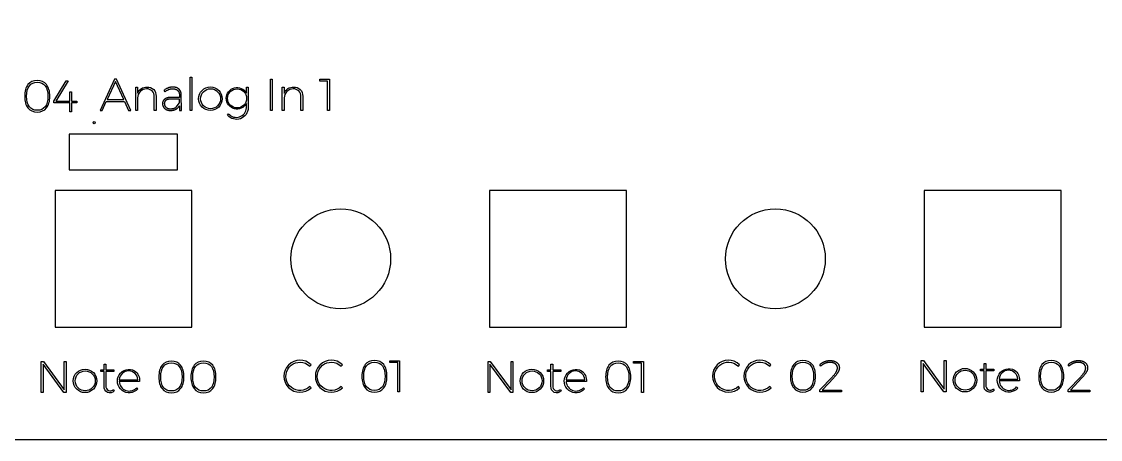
# Model space of a CAD drawing. Header units: millimetres. Extents: x -1043 to -744, y -1370 to -1206.
# Drawn here: x -939.7 to -864, y -1370.3 to -1341.1 of the extents above; entities that cross this region are included whole.
import ezdxf

# ---------------------------------------------------------------- set-up
doc = ezdxf.new("R2010")
doc.units = ezdxf.units.MM
doc.header["$MEASUREMENT"] = 0
doc.layers.add('Electronics$CUT3', color=178, linetype='Continuous', true_color=0x000000)
doc.layers.add('Electronics$ENGRAVE1', color=5, linetype='Continuous', true_color=0x0000ff)

msp = doc.modelspace()

# ---------------------------------------------------------------- linework, layer by layer
at = {"layer": 'Electronics$CUT3'}
msp.add_lwpolyline([(-1043.298, -1226.5), (-1043.298, -1350.336, 0.414214), (-1023.298, -1370.336), (-764.298, -1370.336, 0.414214), (-744.298, -1350.336), (-744.298, -1226.5, 0.414214), (-764.298, -1206.5), (-771.298, -1206.5, 0.414214), (-781.298, -1216.5, -0.414214), (-791.298, -1226.5), (-996.298, -1226.5, -0.414214), (-1006.298, -1216.5, 0.414214), (-1016.298, -1206.5), (-1023.298, -1206.5, 0.414214)], format="xyb", close=True, dxfattribs=at)
msp.add_lwpolyline([(-1043.298, -1226.5), (-1043.298, -1350.336, 0.414214), (-1023.298, -1370.336), (-764.298, -1370.336, 0.414214), (-744.298, -1350.336), (-744.298, -1226.5, 0.414214), (-764.298, -1206.5), (-771.298, -1206.5, 0.414214), (-781.298, -1216.5, -0.414214), (-791.298, -1226.5), (-996.298, -1226.5, -0.414214), (-1006.298, -1216.5, 0.414214), (-1016.298, -1206.5), (-1023.298, -1206.5, 0.414214)], format="xyb", close=True, dxfattribs=at)
for points in [[(-936.339, -1351.445), (-928.751, -1351.445), (-928.751, -1348.937), (-936.339, -1348.937)], [(-937.34, -1362.478), (-927.751, -1362.478), (-927.751, -1352.89), (-937.34, -1352.89)], [(-906.86, -1362.478), (-897.271, -1362.478), (-897.271, -1352.89), (-906.86, -1352.89)], [(-876.38, -1362.478), (-866.791, -1362.478), (-866.791, -1352.89), (-876.38, -1352.89)]]:
    msp.add_lwpolyline(points, close=True, dxfattribs=at)
for centre, radius in [((-934.595, -1348.137, -12.989), 0.0755), ((-917.305, -1357.684), 3.5), ((-886.825, -1357.684), 3.5)]:
    msp.add_circle(centre, radius, dxfattribs=at)
at = {"layer": 'Electronics$ENGRAVE1'}
for points in [[(-932.177, -1347.277), (-932.034, -1347.277), (-933.035, -1345.09), (-933.176, -1345.09), (-934.168, -1347.277), (-934.024, -1347.277), (-933.742, -1346.654), (-932.462, -1346.654)], [(-927.865, -1344.955), (-927.734, -1344.955), (-927.734, -1347.277), (-927.865, -1347.277)], [(-922.232, -1345.09), (-922.101, -1345.09), (-922.101, -1347.277), (-922.232, -1347.277)], [(-918.78, -1345.09), (-918.092, -1345.09), (-918.092, -1347.277), (-918.22, -1347.277), (-918.22, -1345.218), (-918.78, -1345.218)], [(-935.812, -1346.63), (-935.812, -1346.758), (-936.178, -1346.758), (-936.178, -1347.381), (-936.304, -1347.381), (-936.304, -1346.758), (-937.43, -1346.758), (-937.43, -1346.63), (-936.557, -1345.194), (-936.423, -1345.194), (-937.292, -1346.63), (-936.304, -1346.63), (-936.304, -1345.973), (-936.178, -1345.973), (-936.178, -1346.63)], [(-933.686, -1346.523), (-932.522, -1346.523), (-933.107, -1345.24)], [(-928.607, -1347.277), (-928.478, -1347.277), (-928.485, -1346.194), (-928.485, -1346.178), (-928.486, -1346.163), (-928.487, -1346.147), (-928.488, -1346.132), (-928.489, -1346.117), (-928.491, -1346.102), (-928.493, -1346.087), (-928.496, -1346.073), (-928.498, -1346.059), (-928.502, -1346.045), (-928.505, -1346.031), (-928.508, -1346.017), (-928.512, -1346.004), (-928.517, -1345.991), (-928.521, -1345.978), (-928.526, -1345.965), (-928.531, -1345.952), (-928.536, -1345.94), (-928.542, -1345.928), (-928.548, -1345.916), (-928.554, -1345.905), (-928.561, -1345.893), (-928.568, -1345.882), (-928.575, -1345.871), (-928.582, -1345.86), (-928.59, -1345.85), (-928.598, -1345.839), (-928.606, -1345.829), (-928.615, -1345.819), (-928.624, -1345.809), (-928.633, -1345.8), (-928.643, -1345.791), (-928.653, -1345.781), (-928.663, -1345.773), (-928.673, -1345.764), (-928.684, -1345.756), (-928.694, -1345.748), (-928.705, -1345.741), (-928.717, -1345.733), (-928.728, -1345.726), (-928.74, -1345.719), (-928.752, -1345.713), (-928.765, -1345.707), (-928.777, -1345.701), (-928.79, -1345.695), (-928.803, -1345.69), (-928.817, -1345.685), (-928.83, -1345.68), (-928.844, -1345.676), (-928.858, -1345.672), (-928.873, -1345.668), (-928.887, -1345.664), (-928.902, -1345.661), (-928.917, -1345.658), (-928.933, -1345.655), (-928.948, -1345.653), (-928.964, -1345.65), (-928.98, -1345.649), (-928.997, -1345.647), (-929.013, -1345.646), (-929.03, -1345.645), (-929.047, -1345.644), (-929.082, -1345.643), (-929.104, -1345.644), (-929.126, -1345.644), (-929.147, -1345.645), (-929.168, -1345.647), (-929.189, -1345.649), (-929.21, -1345.652), (-929.23, -1345.655), (-929.251, -1345.658), (-929.271, -1345.662), (-929.291, -1345.666), (-929.31, -1345.671), (-929.329, -1345.676), (-929.349, -1345.682), (-929.368, -1345.688), (-929.386, -1345.694), (-929.405, -1345.701), (-929.423, -1345.709), (-929.442, -1345.717), (-929.46, -1345.725), (-929.479, -1345.734), (-929.517, -1345.753), (-929.555, -1345.774), (-929.594, -1345.796), (-929.632, -1345.821), (-929.672, -1345.847), (-929.711, -1345.875), (-929.649, -1345.975), (-929.615, -1345.95), (-929.58, -1345.927), (-929.546, -1345.905), (-929.513, -1345.884), (-929.479, -1345.865), (-929.446, -1345.848), (-929.413, -1345.832), (-929.396, -1345.824), (-929.38, -1345.817), (-929.363, -1345.81), (-929.347, -1345.804), (-929.33, -1345.799), (-929.313, -1345.793), (-929.296, -1345.788), (-929.279, -1345.784), (-929.262, -1345.78), (-929.244, -1345.776), (-929.227, -1345.773), (-929.209, -1345.77), (-929.192, -1345.768), (-929.174, -1345.766), (-929.156, -1345.764), (-929.138, -1345.763), (-929.12, -1345.763), (-929.101, -1345.762), (-929.072, -1345.763), (-929.043, -1345.764), (-929.029, -1345.765), (-929.015, -1345.766), (-929.001, -1345.768), (-928.988, -1345.77), (-928.975, -1345.772), (-928.962, -1345.774), (-928.95, -1345.776), (-928.937, -1345.779), (-928.925, -1345.781), (-928.913, -1345.785), (-928.901, -1345.788), (-928.89, -1345.791), (-928.879, -1345.795), (-928.868, -1345.799), (-928.857, -1345.803), (-928.846, -1345.808), (-928.836, -1345.812), (-928.826, -1345.817), (-928.816, -1345.822), (-928.807, -1345.827), (-928.797, -1345.833), (-928.788, -1345.839), (-928.779, -1345.845), (-928.771, -1345.851), (-928.762, -1345.857), (-928.754, -1345.864), (-928.746, -1345.871), (-928.738, -1345.878), (-928.731, -1345.885), (-928.723, -1345.893), (-928.716, -1345.901), (-928.71, -1345.909), (-928.703, -1345.917), (-928.697, -1345.925), (-928.691, -1345.933), (-928.685, -1345.942), (-928.679, -1345.951), (-928.674, -1345.96), (-928.668, -1345.969), (-928.663, -1345.978), (-928.659, -1345.988), (-928.654, -1345.997), (-928.65, -1346.007), (-928.646, -1346.017), (-928.642, -1346.028), (-928.639, -1346.038), (-928.635, -1346.049), (-928.632, -1346.06), (-928.629, -1346.071), (-928.627, -1346.082), (-928.624, -1346.093), (-928.622, -1346.105), (-928.62, -1346.116), (-928.618, -1346.128), (-928.617, -1346.14), (-928.616, -1346.153), (-928.615, -1346.165), (-928.614, -1346.178), (-928.613, -1346.191), (-928.613, -1346.204), (-928.613, -1346.363), (-929.192, -1346.363), (-929.227, -1346.364), (-929.261, -1346.365), (-929.293, -1346.367), (-929.325, -1346.371), (-929.356, -1346.375), (-929.387, -1346.38), (-929.401, -1346.383), (-929.416, -1346.386), (-929.43, -1346.389), (-929.444, -1346.393), (-929.458, -1346.396), (-929.471, -1346.4), (-929.485, -1346.405), (-929.498, -1346.409), (-929.51, -1346.414), (-929.523, -1346.419), (-929.535, -1346.424), (-929.548, -1346.429), (-929.559, -1346.435), (-929.571, -1346.441), (-929.583, -1346.447), (-929.594, -1346.453), (-929.605, -1346.46), (-929.616, -1346.466), (-929.626, -1346.473), (-929.636, -1346.481), (-929.646, -1346.488), (-929.656, -1346.496), (-929.665, -1346.503), (-929.675, -1346.511), (-929.683, -1346.519), (-929.692, -1346.528), (-929.7, -1346.536), (-929.708, -1346.545), (-929.715, -1346.553), (-929.722, -1346.562), (-929.729, -1346.571), (-929.736, -1346.581), (-929.742, -1346.59), (-929.748, -1346.6), (-929.753, -1346.609), (-929.758, -1346.619), (-929.763, -1346.63), (-929.768, -1346.64), (-929.772, -1346.65), (-929.776, -1346.661), (-929.78, -1346.672), (-929.783, -1346.683), (-929.786, -1346.694), (-929.789, -1346.705), (-929.791, -1346.716), (-929.793, -1346.728), (-929.795, -1346.74), (-929.797, -1346.752), (-929.798, -1346.764), (-929.798, -1346.776), (-929.799, -1346.789), (-929.799, -1346.801), (-929.799, -1346.818), (-929.798, -1346.835), (-929.797, -1346.852), (-929.795, -1346.868), (-929.793, -1346.884), (-929.79, -1346.9), (-929.788, -1346.908), (-929.786, -1346.916), (-929.784, -1346.924), (-929.782, -1346.932), (-929.78, -1346.939), (-929.778, -1346.947), (-929.775, -1346.954), (-929.773, -1346.962), (-929.77, -1346.969), (-929.767, -1346.977), (-929.764, -1346.984), (-929.761, -1346.991), (-929.758, -1346.998), (-929.755, -1347.005), (-929.751, -1347.013), (-929.748, -1347.02), (-929.744, -1347.026), (-929.74, -1347.033), (-929.736, -1347.04), (-929.732, -1347.047), (-929.723, -1347.06), (-929.719, -1347.067), (-929.714, -1347.073), (-929.709, -1347.08), (-929.705, -1347.086), (-929.7, -1347.092), (-929.695, -1347.098), (-929.69, -1347.104), (-929.684, -1347.11), (-929.679, -1347.116), (-929.674, -1347.122), (-929.668, -1347.127), (-929.662, -1347.133), (-929.651, -1347.144), (-929.639, -1347.154), (-929.626, -1347.164), (-929.613, -1347.174), (-929.6, -1347.183), (-929.586, -1347.192), (-929.572, -1347.201), (-929.558, -1347.21), (-929.542, -1347.218), (-929.527, -1347.225), (-929.511, -1347.232), (-929.495, -1347.239), (-929.479, -1347.245), (-929.463, -1347.251), (-929.446, -1347.256), (-929.429, -1347.26), (-929.411, -1347.264), (-929.393, -1347.268), (-929.375, -1347.271), (-929.357, -1347.274), (-929.338, -1347.276), (-929.319, -1347.278), (-929.3, -1347.279), (-929.281, -1347.28), (-929.261, -1347.28), (-929.234, -1347.28), (-929.208, -1347.279), (-929.182, -1347.277), (-929.156, -1347.275), (-929.131, -1347.272), (-929.106, -1347.269), (-929.081, -1347.265), (-929.057, -1347.26), (-929.033, -1347.255), (-929.01, -1347.249), (-928.987, -1347.242), (-928.964, -1347.235), (-928.942, -1347.227), (-928.92, -1347.219), (-928.899, -1347.21), (-928.877, -1347.2), (-928.867, -1347.195), (-928.857, -1347.19), (-928.847, -1347.185), (-928.837, -1347.179), (-928.827, -1347.173), (-928.817, -1347.167), (-928.807, -1347.161), (-928.798, -1347.155), (-928.789, -1347.149), (-928.779, -1347.142), (-928.77, -1347.135), (-928.761, -1347.128), (-928.753, -1347.121), (-928.744, -1347.114), (-928.735, -1347.107), (-928.727, -1347.099), (-928.719, -1347.091), (-928.71, -1347.083), (-928.702, -1347.075), (-928.694, -1347.067), (-928.687, -1347.059), (-928.679, -1347.05), (-928.672, -1347.041), (-928.664, -1347.032), (-928.657, -1347.023), (-928.65, -1347.014), (-928.636, -1346.995), (-928.623, -1346.975), (-928.61, -1346.955)], [(-928.845, -1347.058), (-928.61, -1346.745), (-928.61, -1346.479), (-929.179, -1346.479), (-929.209, -1346.479), (-929.238, -1346.48), (-929.266, -1346.482), (-929.293, -1346.484), (-929.319, -1346.487), (-929.344, -1346.49), (-929.368, -1346.495), (-929.392, -1346.499), (-929.403, -1346.502), (-929.414, -1346.505), (-929.425, -1346.508), (-929.436, -1346.511), (-929.447, -1346.514), (-929.457, -1346.517), (-929.467, -1346.521), (-929.477, -1346.525), (-929.486, -1346.529), (-929.496, -1346.533), (-929.505, -1346.537), (-929.514, -1346.541), (-929.522, -1346.546), (-929.531, -1346.551), (-929.539, -1346.555), (-929.547, -1346.56), (-929.555, -1346.566), (-929.563, -1346.571), (-929.57, -1346.576), (-929.577, -1346.582), (-929.584, -1346.588), (-929.59, -1346.594), (-929.597, -1346.6), (-929.603, -1346.606), (-929.608, -1346.612), (-929.614, -1346.619), (-929.619, -1346.625), (-929.624, -1346.632), (-929.629, -1346.639), (-929.634, -1346.646), (-929.638, -1346.653), (-929.642, -1346.661), (-929.646, -1346.668), (-929.65, -1346.676), (-929.653, -1346.683), (-929.656, -1346.691), (-929.659, -1346.7), (-929.662, -1346.708), (-929.664, -1346.716), (-929.666, -1346.725), (-929.668, -1346.733), (-929.669, -1346.742), (-929.671, -1346.751), (-929.672, -1346.76), (-929.673, -1346.77), (-929.673, -1346.779), (-929.674, -1346.788), (-929.674, -1346.798), (-929.674, -1346.808), (-929.673, -1346.818), (-929.673, -1346.828), (-929.672, -1346.838), (-929.671, -1346.848), (-929.67, -1346.857), (-929.668, -1346.866), (-929.667, -1346.876), (-929.665, -1346.885), (-929.662, -1346.894), (-929.66, -1346.903), (-929.657, -1346.911), (-929.655, -1346.92), (-929.651, -1346.929), (-929.648, -1346.937), (-929.645, -1346.945), (-929.641, -1346.953), (-929.637, -1346.961), (-929.633, -1346.969), (-929.628, -1346.977), (-929.623, -1346.985), (-929.618, -1346.992), (-929.613, -1347), (-929.608, -1347.007), (-929.602, -1347.014), (-929.596, -1347.021), (-929.59, -1347.028), (-929.584, -1347.035), (-929.578, -1347.042), (-929.571, -1347.048), (-929.564, -1347.055), (-929.557, -1347.061), (-929.549, -1347.067), (-929.542, -1347.073), (-929.534, -1347.079), (-929.526, -1347.085), (-929.518, -1347.09), (-929.51, -1347.095), (-929.501, -1347.1), (-929.493, -1347.105), (-929.484, -1347.109), (-929.475, -1347.114), (-929.466, -1347.118), (-929.457, -1347.122), (-929.448, -1347.126), (-929.439, -1347.13), (-929.429, -1347.133), (-929.419, -1347.136), (-929.409, -1347.139), (-929.399, -1347.142), (-929.389, -1347.145), (-929.379, -1347.147), (-929.368, -1347.149), (-929.357, -1347.151), (-929.347, -1347.153), (-929.336, -1347.155), (-929.324, -1347.156), (-929.313, -1347.158), (-929.302, -1347.159), (-929.29, -1347.16), (-929.266, -1347.161), (-929.242, -1347.161), (-929.213, -1347.161), (-929.185, -1347.16), (-929.157, -1347.158), (-929.129, -1347.155), (-929.102, -1347.151), (-929.076, -1347.147), (-929.05, -1347.141), (-929.038, -1347.139), (-929.025, -1347.135), (-929.013, -1347.132), (-929.001, -1347.129), (-928.989, -1347.125), (-928.977, -1347.121), (-928.965, -1347.117), (-928.953, -1347.112), (-928.942, -1347.108), (-928.93, -1347.103), (-928.919, -1347.098), (-928.908, -1347.093), (-928.897, -1347.088), (-928.886, -1347.082), (-928.876, -1347.076), (-928.865, -1347.07), (-928.855, -1347.064)], [(-913.86, -1364.819), (-913.172, -1364.819), (-913.172, -1367.006), (-913.3, -1367.006), (-913.3, -1364.947), (-913.86, -1364.947)], [(-882.181, -1366.876), (-882.181, -1367.004), (-883.705, -1367.004), (-883.702, -1366.87), (-882.822, -1365.95), (-882.783, -1365.908), (-882.745, -1365.867), (-882.71, -1365.826), (-882.677, -1365.785), (-882.646, -1365.743), (-882.617, -1365.703), (-882.603, -1365.682), (-882.59, -1365.662), (-882.578, -1365.641), (-882.566, -1365.621), (-882.554, -1365.601), (-882.544, -1365.581), (-882.534, -1365.562), (-882.525, -1365.542), (-882.516, -1365.524), (-882.509, -1365.505), (-882.502, -1365.487), (-882.495, -1365.469), (-882.49, -1365.452), (-882.485, -1365.435), (-882.483, -1365.426), (-882.481, -1365.418), (-882.479, -1365.41), (-882.478, -1365.402), (-882.476, -1365.393), (-882.475, -1365.385), (-882.474, -1365.378), (-882.473, -1365.37), (-882.473, -1365.362), (-882.472, -1365.354), (-882.472, -1365.347), (-882.472, -1365.339), (-882.472, -1365.328), (-882.473, -1365.316), (-882.473, -1365.305), (-882.474, -1365.294), (-882.476, -1365.283), (-882.477, -1365.272), (-882.479, -1365.261), (-882.481, -1365.25), (-882.483, -1365.24), (-882.486, -1365.23), (-882.489, -1365.22), (-882.492, -1365.21), (-882.496, -1365.2), (-882.5, -1365.19), (-882.504, -1365.181), (-882.508, -1365.172), (-882.513, -1365.162), (-882.518, -1365.153), (-882.523, -1365.145), (-882.529, -1365.136), (-882.535, -1365.127), (-882.541, -1365.119), (-882.547, -1365.111), (-882.554, -1365.103), (-882.561, -1365.095), (-882.568, -1365.087), (-882.576, -1365.079), (-882.583, -1365.072), (-882.591, -1365.065), (-882.6, -1365.057), (-882.609, -1365.05), (-882.617, -1365.044), (-882.627, -1365.037), (-882.636, -1365.031), (-882.646, -1365.024), (-882.655, -1365.018), (-882.666, -1365.013), (-882.676, -1365.007), (-882.686, -1365.002), (-882.697, -1364.996), (-882.708, -1364.991), (-882.719, -1364.987), (-882.73, -1364.982), (-882.741, -1364.978), (-882.753, -1364.974), (-882.765, -1364.97), (-882.777, -1364.966), (-882.789, -1364.963), (-882.802, -1364.959), (-882.814, -1364.956), (-882.827, -1364.953), (-882.84, -1364.951), (-882.854, -1364.948), (-882.867, -1364.946), (-882.895, -1364.942), (-882.923, -1364.939), (-882.952, -1364.937), (-882.982, -1364.936), (-883.013, -1364.936), (-883.034, -1364.936), (-883.054, -1364.937), (-883.075, -1364.938), (-883.095, -1364.94), (-883.116, -1364.943), (-883.136, -1364.946), (-883.157, -1364.949), (-883.177, -1364.953), (-883.198, -1364.958), (-883.219, -1364.963), (-883.239, -1364.969), (-883.26, -1364.975), (-883.281, -1364.982), (-883.302, -1364.99), (-883.323, -1364.998), (-883.343, -1365.006), (-883.364, -1365.015), (-883.385, -1365.025), (-883.405, -1365.034), (-883.425, -1365.045), (-883.445, -1365.055), (-883.464, -1365.067), (-883.483, -1365.078), (-883.502, -1365.09), (-883.52, -1365.103), (-883.539, -1365.115), (-883.557, -1365.129), (-883.574, -1365.142), (-883.592, -1365.157), (-883.609, -1365.171), (-883.626, -1365.186), (-883.642, -1365.202), (-883.708, -1365.098), (-883.69, -1365.081), (-883.671, -1365.065), (-883.653, -1365.049), (-883.633, -1365.033), (-883.614, -1365.018), (-883.594, -1365.004), (-883.574, -1364.99), (-883.554, -1364.976), (-883.533, -1364.963), (-883.512, -1364.95), (-883.49, -1364.938), (-883.468, -1364.926), (-883.446, -1364.915), (-883.424, -1364.904), (-883.401, -1364.894), (-883.378, -1364.884), (-883.355, -1364.875), (-883.331, -1364.866), (-883.308, -1364.858), (-883.285, -1364.85), (-883.261, -1364.844), (-883.238, -1364.837), (-883.214, -1364.832), (-883.191, -1364.827), (-883.167, -1364.822), (-883.143, -1364.818), (-883.12, -1364.815), (-883.096, -1364.812), (-883.072, -1364.81), (-883.048, -1364.809), (-883.025, -1364.808), (-883.001, -1364.807), (-882.963, -1364.808), (-882.926, -1364.81), (-882.89, -1364.812), (-882.856, -1364.816), (-882.838, -1364.818), (-882.822, -1364.821), (-882.805, -1364.824), (-882.789, -1364.827), (-882.773, -1364.831), (-882.757, -1364.834), (-882.741, -1364.838), (-882.726, -1364.843), (-882.711, -1364.847), (-882.696, -1364.852), (-882.682, -1364.857), (-882.668, -1364.862), (-882.654, -1364.868), (-882.64, -1364.874), (-882.626, -1364.88), (-882.613, -1364.887), (-882.6, -1364.893), (-882.587, -1364.9), (-882.575, -1364.908), (-882.562, -1364.915), (-882.55, -1364.923), (-882.539, -1364.931), (-882.527, -1364.94), (-882.516, -1364.948), (-882.505, -1364.957), (-882.494, -1364.966), (-882.484, -1364.975), (-882.474, -1364.985), (-882.464, -1364.995), (-882.455, -1365.004), (-882.446, -1365.014), (-882.438, -1365.025), (-882.43, -1365.035), (-882.422, -1365.046), (-882.414, -1365.056), (-882.407, -1365.067), (-882.4, -1365.079), (-882.394, -1365.09), (-882.388, -1365.102), (-882.382, -1365.113), (-882.377, -1365.125), (-882.372, -1365.137), (-882.367, -1365.15), (-882.362, -1365.162), (-882.358, -1365.175), (-882.355, -1365.188), (-882.351, -1365.201), (-882.349, -1365.214), (-882.346, -1365.227), (-882.344, -1365.241), (-882.342, -1365.255), (-882.34, -1365.269), (-882.339, -1365.283), (-882.338, -1365.297), (-882.338, -1365.312), (-882.337, -1365.327), (-882.337, -1365.336), (-882.338, -1365.345), (-882.338, -1365.354), (-882.339, -1365.363), (-882.34, -1365.373), (-882.341, -1365.382), (-882.342, -1365.392), (-882.344, -1365.401), (-882.346, -1365.411), (-882.348, -1365.421), (-882.35, -1365.43), (-882.352, -1365.44), (-882.355, -1365.45), (-882.358, -1365.46), (-882.364, -1365.481), (-882.371, -1365.501), (-882.379, -1365.522), (-882.388, -1365.543), (-882.397, -1365.565), (-882.408, -1365.587), (-882.419, -1365.609), (-882.431, -1365.631), (-882.444, -1365.654), (-882.457, -1365.677), (-882.472, -1365.7), (-882.502, -1365.746), (-882.535, -1365.793), (-882.57, -1365.84), (-882.607, -1365.887), (-882.647, -1365.935), (-882.69, -1365.983), (-882.735, -1366.031), (-883.548, -1366.876)], [(-874.985, -1364.817), (-874.857, -1364.817), (-874.857, -1367.004), (-875.01, -1367.004), (-876.468, -1365.014), (-876.468, -1367.004), (-876.6, -1367.004), (-876.6, -1364.817), (-876.446, -1364.817), (-874.985, -1366.81)], [(-864.77, -1366.876), (-864.77, -1367.004), (-866.294, -1367.004), (-866.291, -1366.87), (-865.412, -1365.95), (-865.372, -1365.908), (-865.335, -1365.867), (-865.3, -1365.826), (-865.266, -1365.785), (-865.235, -1365.743), (-865.207, -1365.703), (-865.193, -1365.682), (-865.18, -1365.662), (-865.167, -1365.641), (-865.155, -1365.621), (-865.144, -1365.601), (-865.133, -1365.581), (-865.123, -1365.562), (-865.114, -1365.542), (-865.106, -1365.524), (-865.098, -1365.505), (-865.091, -1365.487), (-865.085, -1365.469), (-865.079, -1365.452), (-865.075, -1365.435), (-865.073, -1365.426), (-865.071, -1365.418), (-865.069, -1365.41), (-865.067, -1365.402), (-865.066, -1365.393), (-865.065, -1365.385), (-865.064, -1365.378), (-865.063, -1365.37), (-865.062, -1365.362), (-865.062, -1365.354), (-865.062, -1365.347), (-865.061, -1365.339), (-865.062, -1365.328), (-865.062, -1365.316), (-865.063, -1365.305), (-865.064, -1365.294), (-865.065, -1365.283), (-865.067, -1365.272), (-865.068, -1365.261), (-865.071, -1365.25), (-865.073, -1365.24), (-865.076, -1365.23), (-865.079, -1365.22), (-865.082, -1365.21), (-865.085, -1365.2), (-865.089, -1365.19), (-865.093, -1365.181), (-865.098, -1365.172), (-865.103, -1365.162), (-865.107, -1365.153), (-865.113, -1365.145), (-865.118, -1365.136), (-865.124, -1365.127), (-865.13, -1365.119), (-865.137, -1365.111), (-865.143, -1365.103), (-865.15, -1365.095), (-865.158, -1365.087), (-865.165, -1365.079), (-865.173, -1365.072), (-865.181, -1365.065), (-865.189, -1365.057), (-865.198, -1365.05), (-865.207, -1365.044), (-865.216, -1365.037), (-865.226, -1365.031), (-865.235, -1365.024), (-865.245, -1365.018), (-865.255, -1365.013), (-865.265, -1365.007), (-865.276, -1365.002), (-865.286, -1364.996), (-865.297, -1364.991), (-865.308, -1364.987), (-865.319, -1364.982), (-865.331, -1364.978), (-865.343, -1364.974), (-865.354, -1364.97), (-865.366, -1364.966), (-865.379, -1364.963), (-865.391, -1364.959), (-865.404, -1364.956), (-865.417, -1364.953), (-865.43, -1364.951), (-865.443, -1364.948), (-865.457, -1364.946), (-865.484, -1364.942), (-865.513, -1364.939), (-865.542, -1364.937), (-865.572, -1364.936), (-865.603, -1364.936), (-865.623, -1364.936), (-865.644, -1364.937), (-865.664, -1364.938), (-865.685, -1364.94), (-865.705, -1364.943), (-865.726, -1364.946), (-865.746, -1364.949), (-865.767, -1364.953), (-865.787, -1364.958), (-865.808, -1364.963), (-865.829, -1364.969), (-865.85, -1364.975), (-865.87, -1364.982), (-865.891, -1364.99), (-865.912, -1364.998), (-865.933, -1365.006), (-865.954, -1365.015), (-865.974, -1365.025), (-865.995, -1365.034), (-866.014, -1365.045), (-866.034, -1365.055), (-866.054, -1365.067), (-866.073, -1365.078), (-866.091, -1365.09), (-866.11, -1365.103), (-866.128, -1365.115), (-866.146, -1365.129), (-866.164, -1365.142), (-866.181, -1365.157), (-866.198, -1365.171), (-866.215, -1365.186), (-866.232, -1365.202), (-866.298, -1365.098), (-866.279, -1365.081), (-866.261, -1365.065), (-866.242, -1365.049), (-866.223, -1365.033), (-866.203, -1365.018), (-866.184, -1365.004), (-866.164, -1364.99), (-866.143, -1364.976), (-866.122, -1364.963), (-866.101, -1364.95), (-866.08, -1364.938), (-866.058, -1364.926), (-866.036, -1364.915), (-866.013, -1364.904), (-865.991, -1364.894), (-865.967, -1364.884), (-865.944, -1364.875), (-865.921, -1364.866), (-865.897, -1364.858), (-865.874, -1364.85), (-865.851, -1364.844), (-865.827, -1364.837), (-865.804, -1364.832), (-865.78, -1364.827), (-865.756, -1364.822), (-865.733, -1364.818), (-865.709, -1364.815), (-865.685, -1364.812), (-865.662, -1364.81), (-865.638, -1364.809), (-865.614, -1364.808), (-865.59, -1364.807), (-865.552, -1364.808), (-865.516, -1364.81), (-865.48, -1364.812), (-865.445, -1364.816), (-865.428, -1364.818), (-865.411, -1364.821), (-865.395, -1364.824), (-865.378, -1364.827), (-865.362, -1364.831), (-865.347, -1364.834), (-865.331, -1364.838), (-865.316, -1364.843), (-865.301, -1364.847), (-865.286, -1364.852), (-865.271, -1364.857), (-865.257, -1364.862), (-865.243, -1364.868), (-865.229, -1364.874), (-865.216, -1364.88), (-865.202, -1364.887), (-865.189, -1364.893), (-865.177, -1364.9), (-865.164, -1364.908), (-865.152, -1364.915), (-865.14, -1364.923), (-865.128, -1364.931), (-865.117, -1364.94), (-865.105, -1364.948), (-865.094, -1364.957), (-865.084, -1364.966), (-865.073, -1364.975), (-865.063, -1364.985), (-865.054, -1364.995), (-865.045, -1365.004), (-865.036, -1365.014), (-865.027, -1365.025), (-865.019, -1365.035), (-865.011, -1365.046), (-865.004, -1365.056), (-864.997, -1365.067), (-864.99, -1365.079), (-864.983, -1365.09), (-864.977, -1365.102), (-864.971, -1365.113), (-864.966, -1365.125), (-864.961, -1365.137), (-864.956, -1365.15), (-864.952, -1365.162), (-864.948, -1365.175), (-864.944, -1365.188), (-864.941, -1365.201), (-864.938, -1365.214), (-864.935, -1365.227), (-864.933, -1365.241), (-864.931, -1365.255), (-864.93, -1365.269), (-864.928, -1365.283), (-864.928, -1365.297), (-864.927, -1365.312), (-864.927, -1365.327), (-864.927, -1365.336), (-864.927, -1365.345), (-864.928, -1365.354), (-864.929, -1365.363), (-864.929, -1365.373), (-864.931, -1365.382), (-864.932, -1365.392), (-864.934, -1365.401), (-864.935, -1365.411), (-864.937, -1365.421), (-864.939, -1365.43), (-864.942, -1365.44), (-864.944, -1365.45), (-864.947, -1365.46), (-864.953, -1365.481), (-864.961, -1365.501), (-864.968, -1365.522), (-864.977, -1365.543), (-864.987, -1365.565), (-864.997, -1365.587), (-865.008, -1365.609), (-865.02, -1365.631), (-865.033, -1365.654), (-865.047, -1365.677), (-865.061, -1365.7), (-865.091, -1365.746), (-865.124, -1365.793), (-865.159, -1365.84), (-865.197, -1365.887), (-865.237, -1365.935), (-865.279, -1365.983), (-865.324, -1366.031), (-866.138, -1366.876)], [(-936.689, -1364.865), (-936.56, -1364.865), (-936.56, -1367.052), (-936.714, -1367.052), (-938.172, -1365.062), (-938.172, -1367.052), (-938.304, -1367.052), (-938.304, -1364.865), (-938.15, -1364.865), (-936.689, -1366.858)], [(-905.353, -1364.865), (-905.224, -1364.865), (-905.224, -1367.052), (-905.378, -1367.052), (-906.836, -1365.062), (-906.836, -1367.052), (-906.967, -1367.052), (-906.967, -1364.865), (-906.814, -1364.865), (-905.353, -1366.858)], [(-896.766, -1364.865), (-896.077, -1364.865), (-896.077, -1367.052), (-896.205, -1367.052), (-896.205, -1364.993), (-896.766, -1364.993)]]:
    msp.add_lwpolyline(points, close=True, dxfattribs=at)
for points in [[(-930.42, -1345.814, -0.202367), (-930.253, -1346.282), (-930.253, -1347.277), (-930.384, -1347.277), (-930.384, -1346.307, 0.470588), (-930.916, -1345.775, 0.426638), (-931.552, -1346.395), (-931.552, -1347.277), (-931.683, -1347.277), (-931.683, -1345.647), (-931.552, -1345.647), (-931.552, -1346.063, -0.319132), (-930.885, -1345.643, -0.207725)], [(-923.787, -1345.647), (-923.787, -1347.099, -0.684771), (-925.236, -1347.621), (-925.168, -1347.524, 0.663618), (-923.913, -1347.102), (-923.913, -1346.792, -3.913793), (-923.913, -1346.066), (-923.913, -1345.647)], [(-920.137, -1345.814, -0.202367), (-919.97, -1346.282), (-919.97, -1347.277), (-920.101, -1347.277), (-920.101, -1346.307, 0.470588), (-920.633, -1345.775, 0.426638), (-921.268, -1346.395), (-921.268, -1347.277), (-921.4, -1347.277), (-921.4, -1345.647), (-921.268, -1345.647), (-921.268, -1346.063, -0.319132), (-920.602, -1345.643, -0.207725)], [(-919.778, -1365), (-919.462, -1365.201), (-919.384, -1365.1, 2.359226), (-919.38, -1366.712), (-919.462, -1366.621, -1.864699)], [(-917.578, -1365), (-917.262, -1365.201), (-917.184, -1365.1, 2.359226), (-917.18, -1366.712), (-917.262, -1366.621, -1.864699)], [(-889.726, -1364.998), (-889.41, -1365.199), (-889.332, -1365.098, 2.359226), (-889.329, -1366.71), (-889.41, -1366.619, -1.864699)], [(-887.526, -1364.998), (-887.21, -1365.199), (-887.132, -1365.098, 2.359226), (-887.129, -1366.71), (-887.21, -1366.619, -1.864699)], [(-933.184, -1366.94, -0.750475), (-933.894, -1366.602), (-933.894, -1365.575), (-934.132, -1365.575), (-934.132, -1365.462), (-933.894, -1365.462), (-933.894, -1365.059), (-933.769, -1365.059), (-933.769, -1365.462), (-933.215, -1365.462), (-933.215, -1365.575), (-933.769, -1365.575), (-933.769, -1366.586, 0.724121), (-933.234, -1366.833)], [(-931.758, -1365.527, -0.26868), (-931.409, -1366.273), (-932.833, -1366.273, 0.675793), (-931.61, -1366.711), (-931.535, -1366.796, -2.057104)], [(-931.528, -1366.157, 0.952108), (-932.83, -1366.157)], [(-901.848, -1366.94, -0.750475), (-902.558, -1366.602), (-902.558, -1365.575), (-902.796, -1365.575), (-902.796, -1365.462), (-902.558, -1365.462), (-902.558, -1365.059), (-902.433, -1365.059), (-902.433, -1365.462), (-901.879, -1365.462), (-901.879, -1365.575), (-902.433, -1365.575), (-902.433, -1366.586, 0.724121), (-901.898, -1366.833)], [(-900.422, -1365.527, -0.26868), (-900.073, -1366.273), (-901.497, -1366.273, 0.675793), (-900.274, -1366.711), (-900.199, -1366.796, -2.057104)], [(-900.192, -1366.157, 0.952108), (-901.494, -1366.157)], [(-871.48, -1366.892, -0.750475), (-872.19, -1366.554), (-872.19, -1365.527), (-872.428, -1365.527), (-872.428, -1365.414), (-872.19, -1365.414), (-872.19, -1365.011), (-872.065, -1365.011), (-872.065, -1365.414), (-871.511, -1365.414), (-871.511, -1365.527), (-872.065, -1365.527), (-872.065, -1366.538, 0.724121), (-871.53, -1366.785)], [(-870.054, -1365.479, -0.26868), (-869.706, -1366.225), (-871.129, -1366.225, 0.675793), (-869.906, -1366.663), (-869.831, -1366.748, -2.057104)], [(-869.824, -1366.109, 0.952108), (-871.126, -1366.109)]]:
    msp.add_lwpolyline(points, format="xyb", close=True, dxfattribs=at)
for centre, radius in [((-926.443, -1346.458), 0.824), ((-926.429, -1346.459), 0.7), ((-924.571, -1346.435), 0.671), ((-935.235, -1366.233, -12.989), 0.824), ((-935.221, -1366.234, -12.989), 0.7), ((-903.899, -1366.233, -12.989), 0.824), ((-903.885, -1366.234, -12.989), 0.7), ((-873.531, -1366.185, -12.989), 0.824), ((-873.518, -1366.186, -12.989), 0.7)]:
    msp.add_circle(centre, radius, dxfattribs=at)
for points in [[(-937.932, -1345.469), (-937.781, -1345.659), (-937.706, -1345.931), (-937.706, -1346.286), (-937.706, -1346.64), (-937.781, -1346.913), (-937.932, -1347.104), (-938.084, -1347.295), (-938.301, -1347.39), (-938.585, -1347.39), (-938.867, -1347.39), (-939.084, -1347.295), (-939.236, -1347.104), (-939.388, -1346.913), (-939.464, -1346.64), (-939.464, -1346.286), (-939.464, -1345.933), (-939.388, -1345.661), (-939.236, -1345.47), (-939.084, -1345.28), (-938.867, -1345.184), (-938.585, -1345.184), (-938.301, -1345.184), (-938.084, -1345.279), (-937.932, -1345.469)], [(-939.14, -1345.555), (-939.269, -1345.723), (-939.333, -1345.966), (-939.333, -1346.286), (-939.333, -1346.605), (-939.269, -1346.849), (-939.14, -1347.018), (-939.012, -1347.187), (-938.827, -1347.271), (-938.585, -1347.271), (-938.343, -1347.271), (-938.158, -1347.187), (-938.029, -1347.018), (-937.901, -1346.849), (-937.837, -1346.605), (-937.837, -1346.286), (-937.837, -1345.966), (-937.901, -1345.723), (-938.029, -1345.555), (-938.158, -1345.387), (-938.343, -1345.303), (-938.585, -1345.303), (-938.827, -1345.303), (-939.012, -1345.387), (-939.14, -1345.555)], [(-914.287, -1365.094, -12.989), (-914.136, -1365.284, -12.989), (-914.06, -1365.556, -12.989), (-914.06, -1365.911, -12.989), (-914.06, -1366.266, -12.989), (-914.136, -1366.538, -12.989), (-914.287, -1366.729, -12.989), (-914.439, -1366.92, -12.989), (-914.656, -1367.016, -12.989), (-914.94, -1367.016, -12.989), (-915.221, -1367.016, -12.989), (-915.438, -1366.92, -12.989), (-915.591, -1366.729, -12.989), (-915.743, -1366.538, -12.989), (-915.819, -1366.266, -12.989), (-915.819, -1365.911, -12.989), (-915.819, -1365.558, -12.989), (-915.743, -1365.287, -12.989), (-915.591, -1365.096, -12.989), (-915.438, -1364.905, -12.989), (-915.221, -1364.809, -12.989), (-914.94, -1364.809, -12.989), (-914.656, -1364.809, -12.989), (-914.439, -1364.904, -12.989), (-914.287, -1365.094, -12.989)], [(-884.235, -1365.092, -12.989), (-884.084, -1365.282, -12.989), (-884.009, -1365.554, -12.989), (-884.009, -1365.909, -12.989), (-884.009, -1366.264, -12.989), (-884.084, -1366.536, -12.989), (-884.235, -1366.727, -12.989), (-884.387, -1366.918, -12.989), (-884.604, -1367.014, -12.989), (-884.888, -1367.014, -12.989), (-885.17, -1367.014, -12.989), (-885.387, -1366.918, -12.989), (-885.539, -1366.727, -12.989), (-885.691, -1366.536, -12.989), (-885.767, -1366.264, -12.989), (-885.767, -1365.909, -12.989), (-885.767, -1365.556, -12.989), (-885.691, -1365.285, -12.989), (-885.539, -1365.094, -12.989), (-885.387, -1364.903, -12.989), (-885.17, -1364.807, -12.989), (-884.888, -1364.807, -12.989), (-884.604, -1364.807, -12.989), (-884.387, -1364.902, -12.989), (-884.235, -1365.092, -12.989)], [(-866.825, -1365.092, -12.989), (-866.674, -1365.282, -12.989), (-866.598, -1365.554, -12.989), (-866.598, -1365.909, -12.989), (-866.598, -1366.264, -12.989), (-866.674, -1366.536, -12.989), (-866.825, -1366.727, -12.989), (-866.976, -1366.918, -12.989), (-867.194, -1367.014, -12.989), (-867.477, -1367.014, -12.989), (-867.759, -1367.014, -12.989), (-867.976, -1366.918, -12.989), (-868.128, -1366.727, -12.989), (-868.281, -1366.536, -12.989), (-868.357, -1366.264, -12.989), (-868.357, -1365.909, -12.989), (-868.357, -1365.556, -12.989), (-868.281, -1365.285, -12.989), (-868.128, -1365.094, -12.989), (-867.976, -1364.903, -12.989), (-867.759, -1364.807, -12.989), (-867.477, -1364.807, -12.989), (-867.194, -1364.807, -12.989), (-866.976, -1364.902, -12.989), (-866.825, -1365.092, -12.989)], [(-928.529, -1365.14, -12.989), (-928.377, -1365.33, -12.989), (-928.302, -1365.602, -12.989), (-928.302, -1365.957, -12.989), (-928.302, -1366.312, -12.989), (-928.377, -1366.584, -12.989), (-928.529, -1366.775, -12.989), (-928.68, -1366.966, -12.989), (-928.897, -1367.062, -12.989), (-929.181, -1367.062, -12.989), (-929.463, -1367.062, -12.989), (-929.68, -1366.966, -12.989), (-929.832, -1366.775, -12.989), (-929.984, -1366.584, -12.989), (-930.061, -1366.312, -12.989), (-930.061, -1365.957, -12.989), (-930.061, -1365.604, -12.989), (-929.984, -1365.333, -12.989), (-929.832, -1365.142, -12.989), (-929.68, -1364.951, -12.989), (-929.463, -1364.855, -12.989), (-929.181, -1364.855, -12.989), (-928.897, -1364.855, -12.989), (-928.68, -1364.95, -12.989), (-928.529, -1365.14, -12.989)], [(-929.737, -1365.226, -12.989), (-929.865, -1365.394, -12.989), (-929.929, -1365.638, -12.989), (-929.929, -1365.957, -12.989), (-929.929, -1366.276, -12.989), (-929.865, -1366.52, -12.989), (-929.737, -1366.689, -12.989), (-929.608, -1366.858, -12.989), (-929.423, -1366.943, -12.989), (-929.181, -1366.943, -12.989), (-928.939, -1366.943, -12.989), (-928.754, -1366.858, -12.989), (-928.626, -1366.689, -12.989), (-928.497, -1366.52, -12.989), (-928.433, -1366.276, -12.989), (-928.433, -1365.957, -12.989), (-928.433, -1365.638, -12.989), (-928.497, -1365.394, -12.989), (-928.626, -1365.226, -12.989), (-928.754, -1365.058, -12.989), (-928.939, -1364.974, -12.989), (-929.181, -1364.974, -12.989), (-929.423, -1364.974, -12.989), (-929.608, -1365.058, -12.989), (-929.737, -1365.226, -12.989)], [(-926.279, -1365.14, -12.989), (-926.127, -1365.33, -12.989), (-926.052, -1365.602, -12.989), (-926.052, -1365.957, -12.989), (-926.052, -1366.312, -12.989), (-926.127, -1366.584, -12.989), (-926.279, -1366.775, -12.989), (-926.43, -1366.966, -12.989), (-926.647, -1367.062, -12.989), (-926.931, -1367.062, -12.989), (-927.213, -1367.062, -12.989), (-927.43, -1366.966, -12.989), (-927.582, -1366.775, -12.989), (-927.734, -1366.584, -12.989), (-927.811, -1366.312, -12.989), (-927.811, -1365.957, -12.989), (-927.811, -1365.604, -12.989), (-927.734, -1365.333, -12.989), (-927.582, -1365.142, -12.989), (-927.43, -1364.951, -12.989), (-927.213, -1364.855, -12.989), (-926.931, -1364.855, -12.989), (-926.647, -1364.855, -12.989), (-926.43, -1364.95, -12.989), (-926.279, -1365.14, -12.989)], [(-927.487, -1365.226, -12.989), (-927.615, -1365.394, -12.989), (-927.679, -1365.638, -12.989), (-927.679, -1365.957, -12.989), (-927.679, -1366.276, -12.989), (-927.615, -1366.52, -12.989), (-927.487, -1366.689, -12.989), (-927.358, -1366.858, -12.989), (-927.173, -1366.943, -12.989), (-926.931, -1366.943, -12.989), (-926.689, -1366.943, -12.989), (-926.504, -1366.858, -12.989), (-926.376, -1366.689, -12.989), (-926.247, -1366.52, -12.989), (-926.183, -1366.276, -12.989), (-926.183, -1365.957, -12.989), (-926.183, -1365.638, -12.989), (-926.247, -1365.394, -12.989), (-926.376, -1365.226, -12.989), (-926.504, -1365.058, -12.989), (-926.689, -1364.974, -12.989), (-926.931, -1364.974, -12.989), (-927.173, -1364.974, -12.989), (-927.358, -1365.058, -12.989), (-927.487, -1365.226, -12.989)], [(-915.495, -1365.18, -12.989), (-915.624, -1365.348, -12.989), (-915.688, -1365.592, -12.989), (-915.688, -1365.911, -12.989), (-915.688, -1366.23, -12.989), (-915.624, -1366.474, -12.989), (-915.495, -1366.643, -12.989), (-915.367, -1366.812, -12.989), (-915.182, -1366.897, -12.989), (-914.94, -1366.897, -12.989), (-914.698, -1366.897, -12.989), (-914.513, -1366.812, -12.989), (-914.384, -1366.643, -12.989), (-914.256, -1366.474, -12.989), (-914.192, -1366.23, -12.989), (-914.192, -1365.911, -12.989), (-914.192, -1365.592, -12.989), (-914.256, -1365.348, -12.989), (-914.384, -1365.18, -12.989), (-914.513, -1365.012, -12.989), (-914.698, -1364.928, -12.989), (-914.94, -1364.928, -12.989), (-915.182, -1364.928, -12.989), (-915.367, -1365.012, -12.989), (-915.495, -1365.18, -12.989)], [(-897.193, -1365.14, -12.989), (-897.041, -1365.33, -12.989), (-896.966, -1365.602, -12.989), (-896.966, -1365.957, -12.989), (-896.966, -1366.312, -12.989), (-897.041, -1366.584, -12.989), (-897.193, -1366.775, -12.989), (-897.344, -1366.966, -12.989), (-897.561, -1367.062, -12.989), (-897.845, -1367.062, -12.989), (-898.127, -1367.062, -12.989), (-898.344, -1366.966, -12.989), (-898.496, -1366.775, -12.989), (-898.648, -1366.584, -12.989), (-898.725, -1366.312, -12.989), (-898.725, -1365.957, -12.989), (-898.725, -1365.604, -12.989), (-898.648, -1365.333, -12.989), (-898.496, -1365.142, -12.989), (-898.344, -1364.951, -12.989), (-898.127, -1364.855, -12.989), (-897.845, -1364.855, -12.989), (-897.561, -1364.855, -12.989), (-897.344, -1364.95, -12.989), (-897.193, -1365.14, -12.989)], [(-898.401, -1365.226, -12.989), (-898.529, -1365.394, -12.989), (-898.593, -1365.638, -12.989), (-898.593, -1365.957, -12.989), (-898.593, -1366.276, -12.989), (-898.529, -1366.52, -12.989), (-898.401, -1366.689, -12.989), (-898.272, -1366.858, -12.989), (-898.087, -1366.943, -12.989), (-897.845, -1366.943, -12.989), (-897.603, -1366.943, -12.989), (-897.418, -1366.858, -12.989), (-897.29, -1366.689, -12.989), (-897.161, -1366.52, -12.989), (-897.097, -1366.276, -12.989), (-897.097, -1365.957, -12.989), (-897.097, -1365.638, -12.989), (-897.161, -1365.394, -12.989), (-897.29, -1365.226, -12.989), (-897.418, -1365.058, -12.989), (-897.603, -1364.974, -12.989), (-897.845, -1364.974, -12.989), (-898.087, -1364.974, -12.989), (-898.272, -1365.058, -12.989), (-898.401, -1365.226, -12.989)], [(-885.443, -1365.178, -12.989), (-885.572, -1365.346, -12.989), (-885.636, -1365.59, -12.989), (-885.636, -1365.909, -12.989), (-885.636, -1366.228, -12.989), (-885.572, -1366.472, -12.989), (-885.443, -1366.641, -12.989), (-885.315, -1366.81, -12.989), (-885.13, -1366.895, -12.989), (-884.888, -1366.895, -12.989), (-884.646, -1366.895, -12.989), (-884.461, -1366.81, -12.989), (-884.332, -1366.641, -12.989), (-884.204, -1366.472, -12.989), (-884.14, -1366.228, -12.989), (-884.14, -1365.909, -12.989), (-884.14, -1365.59, -12.989), (-884.204, -1365.346, -12.989), (-884.332, -1365.178, -12.989), (-884.461, -1365.01, -12.989), (-884.646, -1364.926, -12.989), (-884.888, -1364.926, -12.989), (-885.13, -1364.926, -12.989), (-885.315, -1365.01, -12.989), (-885.443, -1365.178, -12.989)], [(-868.033, -1365.178, -12.989), (-868.161, -1365.346, -12.989), (-868.225, -1365.59, -12.989), (-868.225, -1365.909, -12.989), (-868.225, -1366.228, -12.989), (-868.161, -1366.472, -12.989), (-868.033, -1366.641, -12.989), (-867.905, -1366.81, -12.989), (-867.719, -1366.895, -12.989), (-867.477, -1366.895, -12.989), (-867.235, -1366.895, -12.989), (-867.05, -1366.81, -12.989), (-866.922, -1366.641, -12.989), (-866.794, -1366.472, -12.989), (-866.729, -1366.228, -12.989), (-866.729, -1365.909, -12.989), (-866.729, -1365.59, -12.989), (-866.794, -1365.346, -12.989), (-866.922, -1365.178, -12.989), (-867.05, -1365.01, -12.989), (-867.235, -1364.926, -12.989), (-867.477, -1364.926, -12.989), (-867.719, -1364.926, -12.989), (-867.905, -1365.01, -12.989), (-868.033, -1365.178, -12.989)]]:
    msp.add_open_spline(points, degree=3, knots=[0, 0, 0, 0, 1, 1, 1, 2, 2, 2, 3, 3, 3, 4, 4, 4, 5, 5, 5, 6, 6, 6, 7, 7, 7, 8, 8, 8, 8], dxfattribs=at)

doc.saveas('drawing.dxf')
